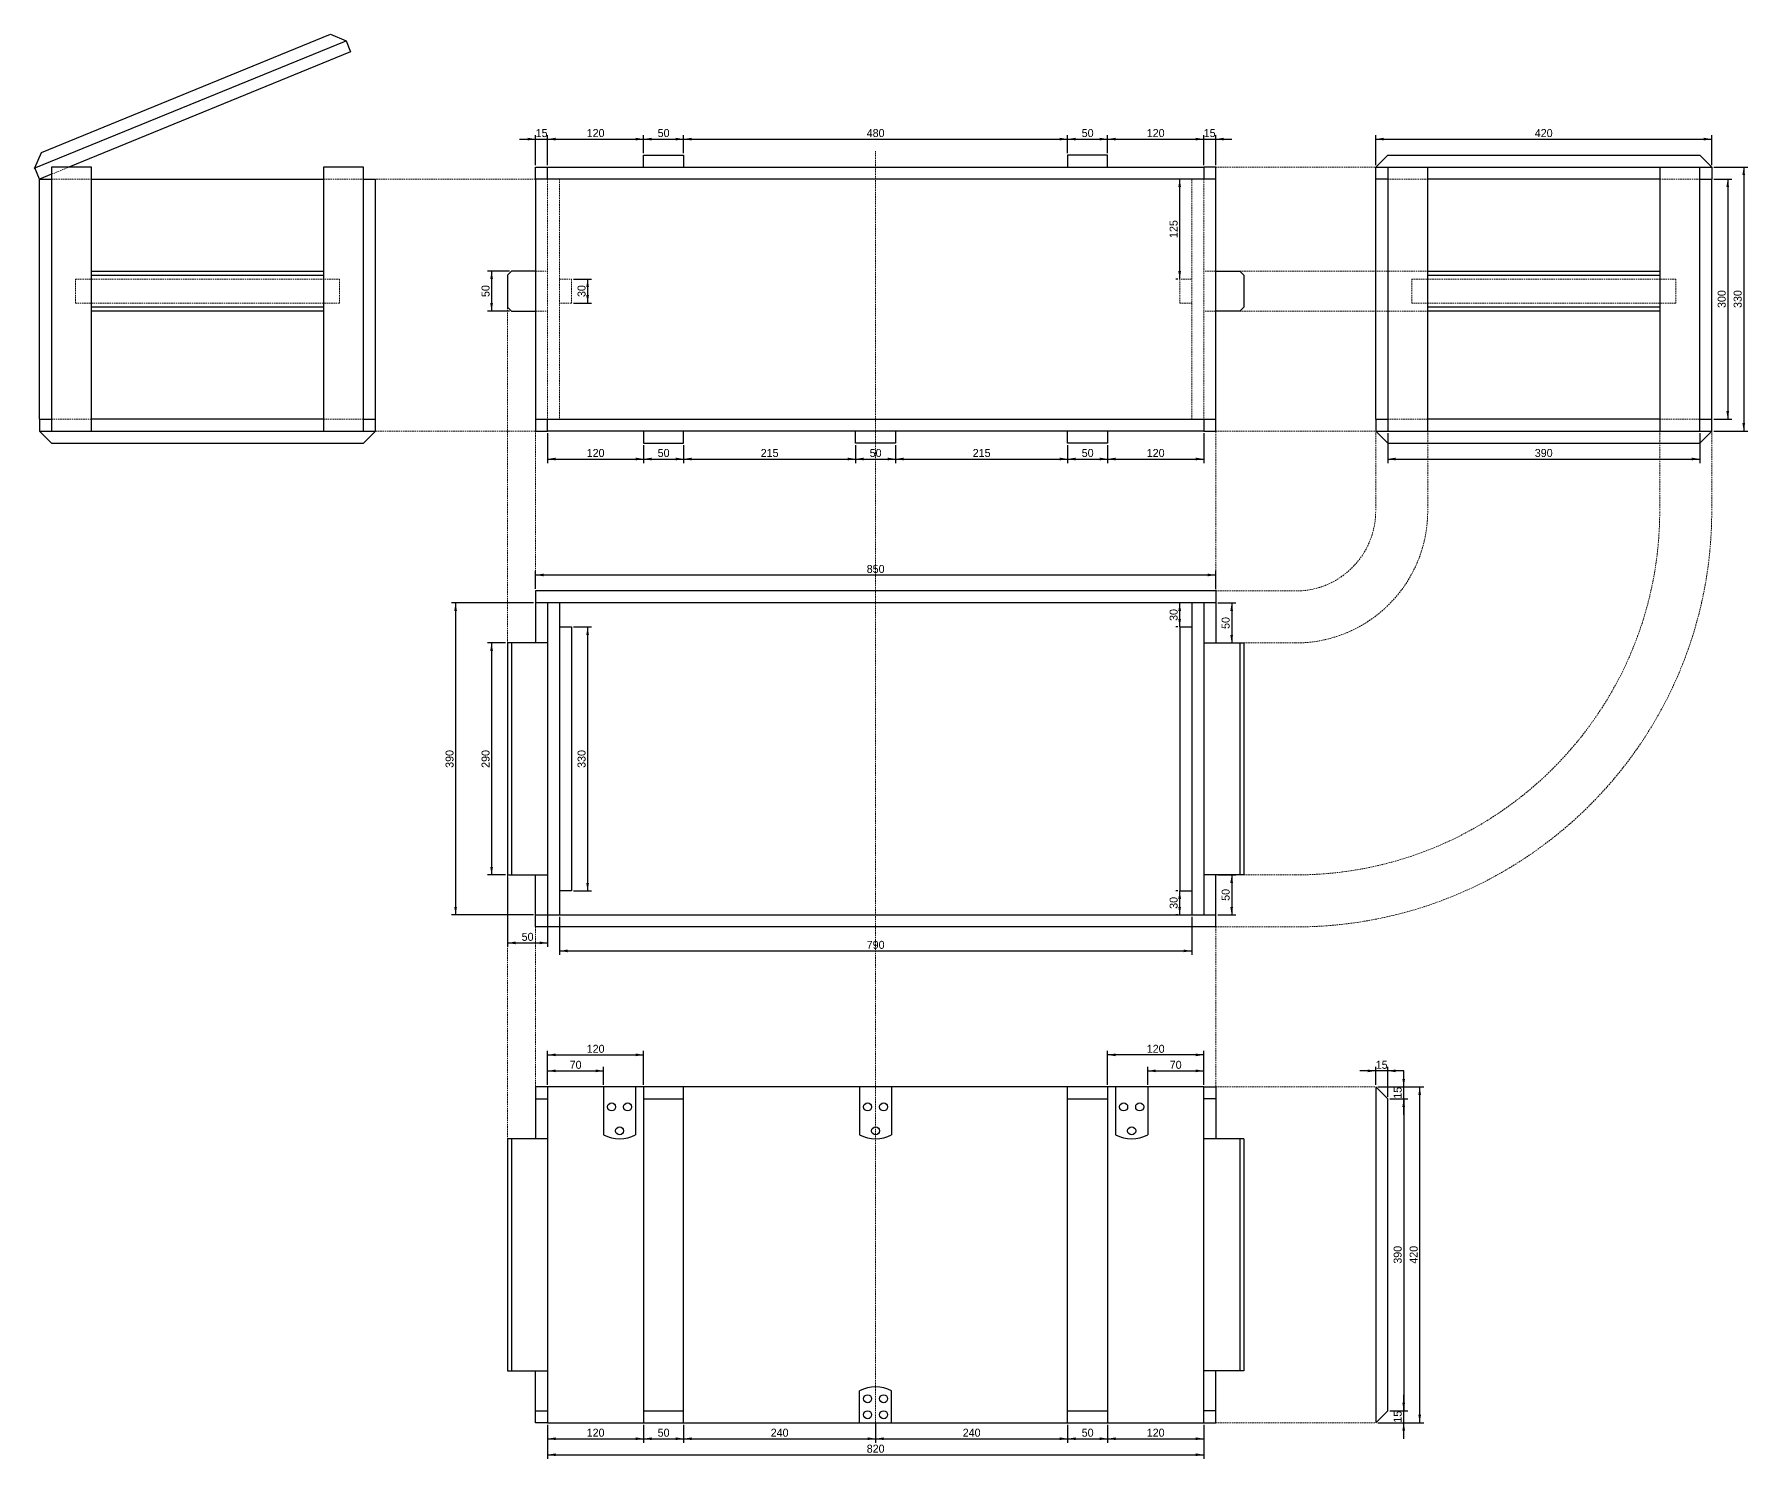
# Model space of a CAD drawing. Header units: millimetres. Extents: x -1577 to 1905, y -1185 to 596.
# Drawn here: x -1577 to 565, y -1185 to 596 of the extents above; entities that cross this region are included whole.
import ezdxf

# ---------------------------------------------------------------- set-up
doc = ezdxf.new("R2010")
doc.units = ezdxf.units.MM
doc.linetypes.add('DASHEDTINY', pattern=[2.8575, 1.905, -0.9525])
doc.layers.get('0').update_dxf_attribs({"color": 40, "linetype": 'DASHEDTINY', "lineweight": 18, "true_color": 0xffaa00})
doc.layers.add('1 Dims', color=136, linetype='CONTINUOUS', lineweight=9, true_color=0x008080)
doc.layers.add('2 Dashed', color=7, linetype='DASHEDTINY', lineweight=18)
doc.layers.add('3 Draw', color=7, linetype='CONTINUOUS', lineweight=25)
doc.dimstyles.get("Standard").update_dxf_attribs({"dimscale": 4, "dimtxt": 2.5, "dimasz": 2.5, "dimexe": 1.25, "dimexo": 0.625, "dimtad": 0, "dimtoh": 1, "dimdec": 0, "dimzin": 1, "dimdsep": 46, "dimtxsty": 'Standard', "dimcen": 0.09, "dimazin": 0, "dimtfac": 1, "dimtdec": 4, "dimtofl": 0, "dimtmove": 0, "dimatfit": 3, "dimfxl": 1, "dimtolj": 1, "dimtzin": 0, "dimarcsym": 0})

# ---------------------------------------------------------------- blocks, each defined once
blk = doc.blocks.new('*D1')
at = {"layer": '1 Dims', "color": 0, "linetype": 'ByBlock', "lineweight": -2}
for p, q in [((-935, 432.5), (-935, 470)), ((-935, 465), (-815, 465)), ((-815, 447.5), (-815, 470))]:
    blk.add_line(p, q, dxfattribs=at)
for points in [[(-935, 465), (-925, 466.7), (-925, 463.3)], [(-815, 465), (-825, 463.3), (-825, 466.7)]]:
    blk.add_solid(points, dxfattribs=at)
at = {"layer": '1 Dims', "color": 0, "linetype": 'CONTINUOUS', "lineweight": -2, "insert": (-875, 472.5), "char_height": 10, "width": 17.778, "attachment_point": 5}
blk.add_mtext('120', dxfattribs=at)
blk = doc.blocks.new('*D2')
at = {"layer": '1 Dims', "color": 0, "linetype": 'ByBlock', "lineweight": -2}
for p, q in [((-815, 447.5), (-815, 470)), ((-815, 465), (-765, 465)), ((-765, 447.5), (-765, 470))]:
    blk.add_line(p, q, dxfattribs=at)
for points in [[(-815, 465), (-805, 466.7), (-805, 463.3)], [(-765, 465), (-775, 463.3), (-775, 466.7)]]:
    blk.add_solid(points, dxfattribs=at)
at = {"layer": '1 Dims', "color": 0, "linetype": 'CONTINUOUS', "lineweight": -2, "insert": (-790, 472.5), "char_height": 10, "width": 12.222, "attachment_point": 5}
blk.add_mtext('50', dxfattribs=at)
blk = doc.blocks.new('*D3')
at = {"layer": '1 Dims', "color": 0, "linetype": 'ByBlock', "lineweight": -2}
for p, q in [((-765, 447.5), (-765, 470)), ((-765, 465), (-285, 465)), ((-285, 447.5), (-285, 470))]:
    blk.add_line(p, q, dxfattribs=at)
for points in [[(-765, 465), (-755, 466.7), (-755, 463.3)], [(-285, 465), (-295, 463.3), (-295, 466.7)]]:
    blk.add_solid(points, dxfattribs=at)
at = {"layer": '1 Dims', "color": 0, "linetype": 'CONTINUOUS', "lineweight": -2, "insert": (-525, 472.5), "char_height": 10, "width": 21.111, "attachment_point": 5}
blk.add_mtext('480', dxfattribs=at)
blk = doc.blocks.new('*D4')
at = {"layer": '1 Dims', "color": 0, "linetype": 'ByBlock', "lineweight": -2}
for p, q in [((-285, 447.5), (-285, 470)), ((-285, 465), (-235, 465)), ((-235, 447.5), (-235, 470))]:
    blk.add_line(p, q, dxfattribs=at)
for points in [[(-285, 465), (-275, 466.7), (-275, 463.3)], [(-235, 465), (-245, 463.3), (-245, 466.7)]]:
    blk.add_solid(points, dxfattribs=at)
at = {"layer": '1 Dims', "color": 0, "linetype": 'CONTINUOUS', "lineweight": -2, "insert": (-260, 472.5), "char_height": 10, "width": 12.222, "attachment_point": 5}
blk.add_mtext('50', dxfattribs=at)
blk = doc.blocks.new('*D5')
at = {"layer": '1 Dims', "color": 0, "linetype": 'ByBlock', "lineweight": -2}
for p, q in [((-235, 447.5), (-235, 470)), ((-235, 465), (-115, 465)), ((-115, 432.5), (-115, 470))]:
    blk.add_line(p, q, dxfattribs=at)
for points in [[(-235, 465), (-225, 466.7), (-225, 463.3)], [(-115, 465), (-125, 463.3), (-125, 466.7)]]:
    blk.add_solid(points, dxfattribs=at)
at = {"layer": '1 Dims', "color": 0, "linetype": 'CONTINUOUS', "lineweight": -2, "insert": (-175, 472.5), "char_height": 10, "width": 17.778, "attachment_point": 5}
blk.add_mtext('120', dxfattribs=at)
blk = doc.blocks.new('*D6')
at = {"layer": '1 Dims', "color": 0, "linetype": 'ByBlock', "lineweight": -2}
for p, q in [((100, 432.5), (100, 470)), ((100, 465), (520, 465)), ((520, 432.5), (520, 470))]:
    blk.add_line(p, q, dxfattribs=at)
for points in [[(100, 465), (110, 466.7), (110, 463.3)], [(520, 465), (510, 463.3), (510, 466.7)]]:
    blk.add_solid(points, dxfattribs=at)
at = {"layer": '1 Dims', "color": 0, "linetype": 'CONTINUOUS', "lineweight": -2, "insert": (310, 472.5), "char_height": 10, "width": 21.111, "attachment_point": 5}
blk.add_mtext('420', dxfattribs=at)
blk = doc.blocks.new('*D7')
at = {"layer": '1 Dims', "color": 0, "linetype": 'ByBlock', "lineweight": -2}
for p, q in [((522.5, 415), (545, 415)), ((540, 415), (540, 115)), ((522.5, 115), (545, 115))]:
    blk.add_line(p, q, dxfattribs=at)
for points in [[(540, 415), (541.7, 405), (538.3, 405)], [(540, 115), (538.3, 125), (541.7, 125)]]:
    blk.add_solid(points, dxfattribs=at)
at = {"layer": '1 Dims', "color": 0, "linetype": 'CONTINUOUS', "lineweight": -2, "insert": (532.5, 265), "char_height": 10, "width": 20, "attachment_point": 5, "rotation": 90}
blk.add_mtext('300', dxfattribs=at)
blk = doc.blocks.new('*D8')
at = {"layer": '1 Dims', "color": 0, "linetype": 'ByBlock', "lineweight": -2}
for p, q in [((522.5, 430), (565, 430)), ((560, 430), (560, 100)), ((522.5, 100), (565, 100))]:
    blk.add_line(p, q, dxfattribs=at)
for points in [[(560, 430), (561.7, 420), (558.3, 420)], [(560, 100), (558.3, 110), (561.7, 110)]]:
    blk.add_solid(points, dxfattribs=at)
at = {"layer": '1 Dims', "color": 0, "linetype": 'CONTINUOUS', "lineweight": -2, "insert": (552.5, 265), "char_height": 10, "width": 20, "attachment_point": 5, "rotation": 90}
blk.add_mtext('330', dxfattribs=at)
blk = doc.blocks.new('*D9')
at = {"layer": '1 Dims', "color": 0, "linetype": 'ByBlock', "lineweight": -2}
for p, q in [((-132.5, 415), (-150, 415)), ((-145, 290), (-145, 415)), ((-147.5, 290), (-150, 290))]:
    blk.add_line(p, q, dxfattribs=at)
for points in [[(-145, 415), (-143.3, 405), (-146.7, 405)], [(-145, 290), (-146.7, 300), (-143.3, 300)]]:
    blk.add_solid(points, dxfattribs=at)
at = {"layer": '1 Dims', "color": 0, "linetype": 'CONTINUOUS', "lineweight": -2, "insert": (-152.5, 352.5), "char_height": 10, "width": 17.778, "attachment_point": 5, "rotation": 90}
blk.add_mtext('125', dxfattribs=at)
blk = doc.blocks.new('*D10')
at = {"layer": '1 Dims', "color": 0, "linetype": 'ByBlock', "lineweight": -2}
for p, q in [((-147.5, -475), (-150, -475)), ((-145, -505), (-145, -475)), ((-147.5, -505), (-150, -505))]:
    blk.add_line(p, q, dxfattribs=at)
for points in [[(-145, -475), (-143.3, -485), (-146.7, -485)], [(-145, -505), (-146.7, -495), (-143.3, -495)]]:
    blk.add_solid(points, dxfattribs=at)
at = {"layer": '1 Dims', "color": 0, "linetype": 'CONTINUOUS', "lineweight": -2, "insert": (-152.5, -490), "char_height": 10, "width": 12.222, "attachment_point": 5, "rotation": 90}
blk.add_mtext('30', dxfattribs=at)
blk = doc.blocks.new('*D11')
at = {"layer": '1 Dims', "color": 0, "linetype": 'ByBlock', "lineweight": -2}
for p, q in [((-147.5, -115), (-150, -115)), ((-145, -145), (-145, -115)), ((-147.5, -145), (-150, -145))]:
    blk.add_line(p, q, dxfattribs=at)
for points in [[(-145, -115), (-143.3, -125), (-146.7, -125)], [(-145, -145), (-146.7, -135), (-143.3, -135)]]:
    blk.add_solid(points, dxfattribs=at)
at = {"layer": '1 Dims', "color": 0, "linetype": 'CONTINUOUS', "lineweight": -2, "insert": (-152.5, -130), "char_height": 10, "width": 12.222, "attachment_point": 5, "rotation": 90}
blk.add_mtext('30', dxfattribs=at)
blk = doc.blocks.new('*D12')
at = {"layer": '1 Dims', "color": 0, "linetype": 'ByBlock', "lineweight": -2}
for p, q in [((-97.5, -115), (-75, -115)), ((-80, -115), (-80, -165)), ((-97.5, -165), (-75, -165))]:
    blk.add_line(p, q, dxfattribs=at)
for points in [[(-80, -115), (-78.3, -125), (-81.7, -125)], [(-80, -165), (-81.7, -155), (-78.3, -155)]]:
    blk.add_solid(points, dxfattribs=at)
at = {"layer": '1 Dims', "color": 0, "linetype": 'CONTINUOUS', "lineweight": -2, "insert": (-87.5, -140), "char_height": 10, "width": 12.222, "attachment_point": 5, "rotation": 90}
blk.add_mtext('50', dxfattribs=at)
blk = doc.blocks.new('*D13')
at = {"layer": '1 Dims', "color": 0, "linetype": 'ByBlock', "lineweight": -2}
for p, q in [((-97.5, -455), (-75, -455)), ((-80, -455), (-80, -505)), ((-97.5, -505), (-75, -505))]:
    blk.add_line(p, q, dxfattribs=at)
for points in [[(-80, -455), (-78.3, -465), (-81.7, -465)], [(-80, -505), (-81.7, -495), (-78.3, -495)]]:
    blk.add_solid(points, dxfattribs=at)
at = {"layer": '1 Dims', "color": 0, "linetype": 'CONTINUOUS', "lineweight": -2, "insert": (-87.5, -480), "char_height": 10, "width": 12.222, "attachment_point": 5, "rotation": 90}
blk.add_mtext('50', dxfattribs=at)
blk = doc.blocks.new('*D14')
at = {"layer": '1 Dims', "color": 0, "linetype": 'ByBlock', "lineweight": -2}
for p, q in [((-950, -97.5), (-950, -75)), ((-950, -80), (-100, -80)), ((-100, -97.5), (-100, -75))]:
    blk.add_line(p, q, dxfattribs=at)
for points in [[(-950, -80), (-940, -78.3), (-940, -81.7)], [(-100, -80), (-110, -81.7), (-110, -78.3)]]:
    blk.add_solid(points, dxfattribs=at)
at = {"layer": '1 Dims', "color": 0, "linetype": 'CONTINUOUS', "lineweight": -2, "insert": (-525, -72.5), "char_height": 10, "width": 20, "attachment_point": 5}
blk.add_mtext('850', dxfattribs=at)
blk = doc.blocks.new('*D15')
at = {"layer": '1 Dims', "color": 0, "linetype": 'ByBlock', "lineweight": -2}
for p, q in [((-987.5, -165), (-1010, -165)), ((-1005, -165), (-1005, -455)), ((-987.5, -455), (-1010, -455))]:
    blk.add_line(p, q, dxfattribs=at)
for points in [[(-1005, -165), (-1003.3, -175), (-1006.7, -175)], [(-1005, -455), (-1006.7, -445), (-1003.3, -445)]]:
    blk.add_solid(points, dxfattribs=at)
at = {"layer": '1 Dims', "color": 0, "linetype": 'CONTINUOUS', "lineweight": -2, "insert": (-1012.5, -310), "char_height": 10, "width": 20, "attachment_point": 5, "rotation": 90}
blk.add_mtext('290', dxfattribs=at)
blk = doc.blocks.new('*D16')
at = {"layer": '1 Dims', "color": 0, "linetype": 'ByBlock', "lineweight": -2}
for p, q in [((-902.5, -145), (-880, -145)), ((-885, -145), (-885, -475)), ((-902.5, -475), (-880, -475))]:
    blk.add_line(p, q, dxfattribs=at)
for points in [[(-885, -145), (-883.3, -155), (-886.7, -155)], [(-885, -475), (-886.7, -465), (-883.3, -465)]]:
    blk.add_solid(points, dxfattribs=at)
at = {"layer": '1 Dims', "color": 0, "linetype": 'CONTINUOUS', "lineweight": -2, "insert": (-892.5, -310), "char_height": 10, "width": 20, "attachment_point": 5, "rotation": 90}
blk.add_mtext('330', dxfattribs=at)
blk = doc.blocks.new('*D17')
at = {"layer": '1 Dims', "color": 0, "linetype": 'ByBlock', "lineweight": -2}
for p, q in [((115, 97.5), (115, 60)), ((505, 97.5), (505, 60)), ((115, 65), (505, 65))]:
    blk.add_line(p, q, dxfattribs=at)
for points in [[(115, 65), (125, 66.7), (125, 63.3)], [(505, 65), (495, 63.3), (495, 66.7)]]:
    blk.add_solid(points, dxfattribs=at)
at = {"layer": '1 Dims', "color": 0, "linetype": 'CONTINUOUS', "lineweight": -2, "insert": (310, 72.5), "char_height": 10, "width": 20, "attachment_point": 5}
blk.add_mtext('390', dxfattribs=at)
blk = doc.blocks.new('*D18')
at = {"layer": '1 Dims', "color": 0, "linetype": 'ByBlock', "lineweight": -2}
for p, q in [((-935, 97.5), (-935, 60)), ((-935, 65), (-815, 65)), ((-815, 82.5), (-815, 60))]:
    blk.add_line(p, q, dxfattribs=at)
for points in [[(-935, 65), (-925, 66.7), (-925, 63.3)], [(-815, 65), (-825, 63.3), (-825, 66.7)]]:
    blk.add_solid(points, dxfattribs=at)
at = {"layer": '1 Dims', "color": 0, "linetype": 'CONTINUOUS', "lineweight": -2, "insert": (-875, 72.5), "char_height": 10, "width": 17.778, "attachment_point": 5}
blk.add_mtext('120', dxfattribs=at)
blk = doc.blocks.new('*D19')
at = {"layer": '1 Dims', "color": 0, "linetype": 'ByBlock', "lineweight": -2}
for p, q in [((-815, 82.5), (-815, 60)), ((-815, 65), (-765, 65)), ((-765, 82.5), (-765, 60))]:
    blk.add_line(p, q, dxfattribs=at)
for points in [[(-815, 65), (-805, 66.7), (-805, 63.3)], [(-765, 65), (-775, 63.3), (-775, 66.7)]]:
    blk.add_solid(points, dxfattribs=at)
at = {"layer": '1 Dims', "color": 0, "linetype": 'CONTINUOUS', "lineweight": -2, "insert": (-790, 72.5), "char_height": 10, "width": 12.222, "attachment_point": 5}
blk.add_mtext('50', dxfattribs=at)
blk = doc.blocks.new('*D20')
at = {"layer": '1 Dims', "color": 0, "linetype": 'ByBlock', "lineweight": -2}
for p, q in [((-765, 82.5), (-765, 60)), ((-765, 65), (-550, 65)), ((-550, 82.5), (-550, 60))]:
    blk.add_line(p, q, dxfattribs=at)
for points in [[(-765, 65), (-755, 66.7), (-755, 63.3)], [(-550, 65), (-560, 63.3), (-560, 66.7)]]:
    blk.add_solid(points, dxfattribs=at)
at = {"layer": '1 Dims', "color": 0, "linetype": 'CONTINUOUS', "lineweight": -2, "insert": (-657.5, 72.5), "char_height": 10, "width": 17.778, "attachment_point": 5}
blk.add_mtext('215', dxfattribs=at)
blk = doc.blocks.new('*D21')
at = {"layer": '1 Dims', "color": 0, "linetype": 'ByBlock', "lineweight": -2}
for p, q in [((-550, 82.5), (-550, 60)), ((-550, 65), (-500, 65)), ((-500, 82.5), (-500, 60))]:
    blk.add_line(p, q, dxfattribs=at)
for points in [[(-550, 65), (-540, 66.7), (-540, 63.3)], [(-500, 65), (-510, 63.3), (-510, 66.7)]]:
    blk.add_solid(points, dxfattribs=at)
at = {"layer": '1 Dims', "color": 0, "linetype": 'CONTINUOUS', "lineweight": -2, "insert": (-525, 72.5), "char_height": 10, "width": 12.222, "attachment_point": 5}
blk.add_mtext('50', dxfattribs=at)
blk = doc.blocks.new('*D22')
at = {"layer": '1 Dims', "color": 0, "linetype": 'ByBlock', "lineweight": -2}
for p, q in [((-500, 82.5), (-500, 60)), ((-500, 65), (-285, 65)), ((-285, 82.5), (-285, 60))]:
    blk.add_line(p, q, dxfattribs=at)
for points in [[(-500, 65), (-490, 66.7), (-490, 63.3)], [(-285, 65), (-295, 63.3), (-295, 66.7)]]:
    blk.add_solid(points, dxfattribs=at)
at = {"layer": '1 Dims', "color": 0, "linetype": 'CONTINUOUS', "lineweight": -2, "insert": (-392.5, 72.5), "char_height": 10, "width": 17.778, "attachment_point": 5}
blk.add_mtext('215', dxfattribs=at)
blk = doc.blocks.new('*D23')
at = {"layer": '1 Dims', "color": 0, "linetype": 'ByBlock', "lineweight": -2}
for p, q in [((-285, 82.5), (-285, 60)), ((-285, 65), (-235, 65)), ((-235, 82.5), (-235, 60))]:
    blk.add_line(p, q, dxfattribs=at)
for points in [[(-285, 65), (-275, 66.7), (-275, 63.3)], [(-235, 65), (-245, 63.3), (-245, 66.7)]]:
    blk.add_solid(points, dxfattribs=at)
at = {"layer": '1 Dims', "color": 0, "linetype": 'CONTINUOUS', "lineweight": -2, "insert": (-260, 72.5), "char_height": 10, "width": 12.222, "attachment_point": 5}
blk.add_mtext('50', dxfattribs=at)
blk = doc.blocks.new('*D24')
at = {"layer": '1 Dims', "color": 0, "linetype": 'ByBlock', "lineweight": -2}
for p, q in [((-115, 97.5), (-115, 60)), ((-235, 82.5), (-235, 60)), ((-235, 65), (-115, 65))]:
    blk.add_line(p, q, dxfattribs=at)
for points in [[(-235, 65), (-225, 66.7), (-225, 63.3)], [(-115, 65), (-125, 63.3), (-125, 66.7)]]:
    blk.add_solid(points, dxfattribs=at)
at = {"layer": '1 Dims', "color": 0, "linetype": 'CONTINUOUS', "lineweight": -2, "insert": (-175, 72.5), "char_height": 10, "width": 17.778, "attachment_point": 5}
blk.add_mtext('120', dxfattribs=at)
blk = doc.blocks.new('*D25')
at = {"layer": '1 Dims', "color": 0, "linetype": 'ByBlock', "lineweight": -2}
for p, q in [((-970, 465), (-915, 465)), ((-950, 432.5), (-950, 470)), ((-935, 432.5), (-935, 470))]:
    blk.add_line(p, q, dxfattribs=at)
for points in [[(-950, 465), (-960, 463.3), (-960, 466.7)], [(-935, 465), (-925, 466.7), (-925, 463.3)]]:
    blk.add_solid(points, dxfattribs=at)
at = {"layer": '1 Dims', "color": 0, "linetype": 'CONTINUOUS', "lineweight": -2, "insert": (-942.5, 472.5), "char_height": 10, "width": 10, "attachment_point": 5}
blk.add_mtext('15', dxfattribs=at)
blk = doc.blocks.new('*D26')
at = {"layer": '1 Dims', "color": 0, "linetype": 'ByBlock', "lineweight": -2}
for p, q in [((-135, 465), (-80, 465)), ((-115, 432.5), (-115, 470)), ((-100, 432.5), (-100, 470))]:
    blk.add_line(p, q, dxfattribs=at)
for points in [[(-115, 465), (-125, 463.3), (-125, 466.7)], [(-100, 465), (-90, 466.7), (-90, 463.3)]]:
    blk.add_solid(points, dxfattribs=at)
at = {"layer": '1 Dims', "color": 0, "linetype": 'CONTINUOUS', "lineweight": -2, "insert": (-107.5, 472.5), "char_height": 10, "width": 10, "attachment_point": 5}
blk.add_mtext('15', dxfattribs=at)
blk = doc.blocks.new('*D27')
at = {"layer": '1 Dims', "color": 0, "linetype": 'ByBlock', "lineweight": -2}
for p, q in [((-982.5, 300), (-1010, 300)), ((-1005, 300), (-1005, 250)), ((-982.5, 250), (-1010, 250))]:
    blk.add_line(p, q, dxfattribs=at)
for points in [[(-1005, 300), (-1003.3, 290), (-1006.7, 290)], [(-1005, 250), (-1006.7, 260), (-1003.3, 260)]]:
    blk.add_solid(points, dxfattribs=at)
at = {"layer": '1 Dims', "color": 0, "linetype": 'CONTINUOUS', "lineweight": -2, "insert": (-1012.5, 275), "char_height": 10, "width": 12.222, "attachment_point": 5, "rotation": 90}
blk.add_mtext('50', dxfattribs=at)
blk = doc.blocks.new('*D28')
at = {"layer": '1 Dims', "color": 0, "linetype": 'ByBlock', "lineweight": -2}
for p, q in [((-902.5, 290), (-880, 290)), ((-885, 290), (-885, 260)), ((-902.5, 260), (-880, 260))]:
    blk.add_line(p, q, dxfattribs=at)
for points in [[(-885, 290), (-883.3, 280), (-886.7, 280)], [(-885, 260), (-886.7, 270), (-883.3, 270)]]:
    blk.add_solid(points, dxfattribs=at)
at = {"layer": '1 Dims', "color": 0, "linetype": 'CONTINUOUS', "lineweight": -2, "insert": (-892.5, 275), "char_height": 10, "width": 12.222, "attachment_point": 5, "rotation": 90}
blk.add_mtext('30', dxfattribs=at)
blk = doc.blocks.new('*D29')
at = {"layer": '1 Dims', "color": 0, "linetype": 'ByBlock', "lineweight": -2}
for p, q in [((-985, -457.5), (-985, -545)), ((-935, -457.5), (-935, -545)), ((-985, -540), (-935, -540))]:
    blk.add_line(p, q, dxfattribs=at)
for points in [[(-985, -540), (-975, -538.3), (-975, -541.7)], [(-935, -540), (-945, -541.7), (-945, -538.3)]]:
    blk.add_solid(points, dxfattribs=at)
at = {"layer": '1 Dims', "color": 0, "linetype": 'CONTINUOUS', "lineweight": -2, "insert": (-960, -532.5), "char_height": 10, "width": 12.222, "attachment_point": 5}
blk.add_mtext('50', dxfattribs=at)
blk = doc.blocks.new('*D30')
at = {"layer": '1 Dims', "color": 0, "linetype": 'ByBlock', "lineweight": -2}
for p, q in [((-935, -1142.5), (-935, -1165)), ((-815, -1142.5), (-815, -1165)), ((-935, -1160), (-815, -1160))]:
    blk.add_line(p, q, dxfattribs=at)
for points in [[(-935, -1160), (-925, -1158.3), (-925, -1161.7)], [(-815, -1160), (-825, -1161.7), (-825, -1158.3)]]:
    blk.add_solid(points, dxfattribs=at)
at = {"layer": '1 Dims', "color": 0, "linetype": 'CONTINUOUS', "lineweight": -2, "insert": (-875, -1152.5), "char_height": 10, "width": 17.778, "attachment_point": 5}
blk.add_mtext('120', dxfattribs=at)
blk = doc.blocks.new('*D31')
at = {"layer": '1 Dims', "color": 0, "linetype": 'ByBlock', "lineweight": -2}
for p, q in [((-815, -1142.5), (-815, -1165)), ((-765, -1142.5), (-765, -1165)), ((-815, -1160), (-765, -1160))]:
    blk.add_line(p, q, dxfattribs=at)
for points in [[(-815, -1160), (-805, -1158.3), (-805, -1161.7)], [(-765, -1160), (-775, -1161.7), (-775, -1158.3)]]:
    blk.add_solid(points, dxfattribs=at)
at = {"layer": '1 Dims', "color": 0, "linetype": 'CONTINUOUS', "lineweight": -2, "insert": (-790, -1152.5), "char_height": 10, "width": 12.222, "attachment_point": 5}
blk.add_mtext('50', dxfattribs=at)
blk = doc.blocks.new('*D32')
at = {"layer": '1 Dims', "color": 0, "linetype": 'ByBlock', "lineweight": -2}
for p, q in [((-285, -1142.5), (-285, -1165)), ((-235, -1142.5), (-235, -1165)), ((-285, -1160), (-235, -1160))]:
    blk.add_line(p, q, dxfattribs=at)
for points in [[(-285, -1160), (-275, -1158.3), (-275, -1161.7)], [(-235, -1160), (-245, -1161.7), (-245, -1158.3)]]:
    blk.add_solid(points, dxfattribs=at)
at = {"layer": '1 Dims', "color": 0, "linetype": 'CONTINUOUS', "lineweight": -2, "insert": (-260, -1152.5), "char_height": 10, "width": 12.222, "attachment_point": 5}
blk.add_mtext('50', dxfattribs=at)
blk = doc.blocks.new('*D33')
at = {"layer": '1 Dims', "color": 0, "linetype": 'ByBlock', "lineweight": -2}
for p, q in [((-235, -1142.5), (-235, -1165)), ((-115, -1142.5), (-115, -1165)), ((-235, -1160), (-115, -1160))]:
    blk.add_line(p, q, dxfattribs=at)
for points in [[(-235, -1160), (-225, -1158.3), (-225, -1161.7)], [(-115, -1160), (-125, -1161.7), (-125, -1158.3)]]:
    blk.add_solid(points, dxfattribs=at)
at = {"layer": '1 Dims', "color": 0, "linetype": 'CONTINUOUS', "lineweight": -2, "insert": (-175, -1152.5), "char_height": 10, "width": 17.778, "attachment_point": 5}
blk.add_mtext('120', dxfattribs=at)
blk = doc.blocks.new('*D34')
at = {"layer": '1 Dims', "color": 0, "linetype": 'ByBlock', "lineweight": -2}
for p, q in [((-525, -1142.5), (-525, -1165)), ((-285, -1142.5), (-285, -1165)), ((-525, -1160), (-285, -1160))]:
    blk.add_line(p, q, dxfattribs=at)
for points in [[(-525, -1160), (-515, -1158.3), (-515, -1161.7)], [(-285, -1160), (-295, -1161.7), (-295, -1158.3)]]:
    blk.add_solid(points, dxfattribs=at)
at = {"layer": '1 Dims', "color": 0, "linetype": 'CONTINUOUS', "lineweight": -2, "insert": (-405, -1152.5), "char_height": 10, "width": 21.111, "attachment_point": 5}
blk.add_mtext('240', dxfattribs=at)
blk = doc.blocks.new('*D35')
at = {"layer": '1 Dims', "color": 0, "linetype": 'ByBlock', "lineweight": -2}
for p, q in [((-765, -1142.5), (-765, -1165)), ((-525, -1140), (-525, -1165)), ((-765, -1160), (-525, -1160))]:
    blk.add_line(p, q, dxfattribs=at)
for points in [[(-765, -1160), (-755, -1158.3), (-755, -1161.7)], [(-525, -1160), (-535, -1161.7), (-535, -1158.3)]]:
    blk.add_solid(points, dxfattribs=at)
at = {"layer": '1 Dims', "color": 0, "linetype": 'CONTINUOUS', "lineweight": -2, "insert": (-645, -1152.5), "char_height": 10, "width": 21.111, "attachment_point": 5}
blk.add_mtext('240', dxfattribs=at)
blk = doc.blocks.new('*D36')
at = {"layer": '1 Dims', "color": 0, "linetype": 'ByBlock', "lineweight": -2}
for p, q in [((-935, -1142.5), (-935, -1185)), ((-115, -1142.5), (-115, -1185)), ((-935, -1180), (-115, -1180))]:
    blk.add_line(p, q, dxfattribs=at)
for points in [[(-935, -1180), (-925, -1178.3), (-925, -1181.7)], [(-115, -1180), (-125, -1181.7), (-125, -1178.3)]]:
    blk.add_solid(points, dxfattribs=at)
at = {"layer": '1 Dims', "color": 0, "linetype": 'CONTINUOUS', "lineweight": -2, "insert": (-525, -1172.5), "char_height": 10, "width": 20, "attachment_point": 5}
blk.add_mtext('820', dxfattribs=at)
blk = doc.blocks.new('*D37')
at = {"layer": '1 Dims', "color": 0, "linetype": 'ByBlock', "lineweight": -2}
for p, q in [((-935, -717.5), (-935, -695)), ((-935, -700), (-865, -700)), ((-865, -717.5), (-865, -695))]:
    blk.add_line(p, q, dxfattribs=at)
for points in [[(-935, -700), (-925, -698.3), (-925, -701.7)], [(-865, -700), (-875, -701.7), (-875, -698.3)]]:
    blk.add_solid(points, dxfattribs=at)
at = {"layer": '1 Dims', "color": 0, "linetype": 'CONTINUOUS', "lineweight": -2, "insert": (-900, -692.5), "char_height": 10, "width": 12.222, "attachment_point": 5}
blk.add_mtext('70', dxfattribs=at)
blk = doc.blocks.new('*D38')
at = {"layer": '1 Dims', "color": 0, "linetype": 'ByBlock', "lineweight": -2}
for p, q in [((-185, -717.5), (-185, -695)), ((-185, -700), (-115, -700)), ((-115, -717.5), (-115, -695))]:
    blk.add_line(p, q, dxfattribs=at)
for points in [[(-185, -700), (-175, -698.3), (-175, -701.7)], [(-115, -700), (-125, -701.7), (-125, -698.3)]]:
    blk.add_solid(points, dxfattribs=at)
at = {"layer": '1 Dims', "color": 0, "linetype": 'CONTINUOUS', "lineweight": -2, "insert": (-150, -692.5), "char_height": 10, "width": 12.222, "attachment_point": 5}
blk.add_mtext('70', dxfattribs=at)
blk = doc.blocks.new('*D39')
at = {"layer": '1 Dims', "color": 0, "linetype": 'ByBlock', "lineweight": -2}
for p, q in [((-935, -717.5), (-935, -675)), ((-935, -680), (-815, -680)), ((-815, -717.5), (-815, -675))]:
    blk.add_line(p, q, dxfattribs=at)
for points in [[(-935, -680), (-925, -678.3), (-925, -681.7)], [(-815, -680), (-825, -681.7), (-825, -678.3)]]:
    blk.add_solid(points, dxfattribs=at)
at = {"layer": '1 Dims', "color": 0, "linetype": 'CONTINUOUS', "lineweight": -2, "insert": (-875, -672.5), "char_height": 10, "width": 17.778, "attachment_point": 5}
blk.add_mtext('120', dxfattribs=at)
blk = doc.blocks.new('*D40')
at = {"layer": '1 Dims', "color": 0, "linetype": 'ByBlock', "lineweight": -2}
for p, q in [((-235, -717.5), (-235, -675)), ((-115, -680), (-235, -680)), ((-115, -717.5), (-115, -675))]:
    blk.add_line(p, q, dxfattribs=at)
for points in [[(-235, -680), (-225, -678.3), (-225, -681.7)], [(-115, -680), (-125, -681.7), (-125, -678.3)]]:
    blk.add_solid(points, dxfattribs=at)
at = {"layer": '1 Dims', "color": 0, "linetype": 'CONTINUOUS', "lineweight": -2, "insert": (-175, -672.5), "char_height": 10, "width": 17.778, "attachment_point": 5}
blk.add_mtext('120', dxfattribs=at)
blk = doc.blocks.new('*D41')
at = {"layer": '1 Dims', "color": 0, "linetype": 'ByBlock', "lineweight": -2}
for p, q in [((117.5, -735), (140, -735)), ((135, -735), (135, -1125)), ((117.5, -1125), (140, -1125))]:
    blk.add_line(p, q, dxfattribs=at)
for points in [[(135, -735), (136.7, -745), (133.3, -745)], [(135, -1125), (133.3, -1115), (136.7, -1115)]]:
    blk.add_solid(points, dxfattribs=at)
at = {"layer": '1 Dims', "color": 0, "linetype": 'CONTINUOUS', "lineweight": -2, "insert": (127.5, -930), "char_height": 10, "width": 20, "attachment_point": 5, "rotation": 90}
blk.add_mtext('390', dxfattribs=at)
blk = doc.blocks.new('*D42')
at = {"layer": '1 Dims', "color": 0, "linetype": 'ByBlock', "lineweight": -2}
for p, q in [((102.5, -720), (160, -720)), ((155, -1140), (155, -720)), ((102.5, -1140), (160, -1140))]:
    blk.add_line(p, q, dxfattribs=at)
for points in [[(155, -720), (156.7, -730), (153.3, -730)], [(155, -1140), (153.3, -1130), (156.7, -1130)]]:
    blk.add_solid(points, dxfattribs=at)
at = {"layer": '1 Dims', "color": 0, "linetype": 'CONTINUOUS', "lineweight": -2, "insert": (147.5, -930), "char_height": 10, "width": 21.111, "attachment_point": 5, "rotation": 90}
blk.add_mtext('420', dxfattribs=at)
blk = doc.blocks.new('*D43')
at = {"layer": '1 Dims', "color": 0, "linetype": 'ByBlock', "lineweight": -2}
for p, q in [((135, -755), (135, -700)), ((102.5, -720), (140, -720)), ((117.5, -735), (140, -735))]:
    blk.add_line(p, q, dxfattribs=at)
for points in [[(135, -720), (133.3, -710), (136.7, -710)], [(135, -735), (136.7, -745), (133.3, -745)]]:
    blk.add_solid(points, dxfattribs=at)
at = {"layer": '1 Dims', "color": 0, "linetype": 'CONTINUOUS', "lineweight": -2, "insert": (127.5, -727.5), "char_height": 10, "width": 10, "attachment_point": 5, "rotation": 90}
blk.add_mtext('15', dxfattribs=at)
blk = doc.blocks.new('*D44')
at = {"layer": '1 Dims', "color": 0, "linetype": 'ByBlock', "lineweight": -2}
for p, q in [((135, -1160), (135, -1105)), ((117.5, -1125), (140, -1125)), ((102.5, -1140), (140, -1140))]:
    blk.add_line(p, q, dxfattribs=at)
for points in [[(135, -1125), (133.3, -1115), (136.7, -1115)], [(135, -1140), (136.7, -1150), (133.3, -1150)]]:
    blk.add_solid(points, dxfattribs=at)
at = {"layer": '1 Dims', "color": 0, "linetype": 'CONTINUOUS', "lineweight": -2, "insert": (127.5, -1132.5), "char_height": 10, "width": 10, "attachment_point": 5, "rotation": 90}
blk.add_mtext('15', dxfattribs=at)
blk = doc.blocks.new('*D45')
at = {"layer": '1 Dims', "color": 0, "linetype": 'ByBlock', "lineweight": -2}
for p, q in [((135, -700), (80, -700)), ((100, -717.5), (100, -695)), ((115, -732.5), (115, -695))]:
    blk.add_line(p, q, dxfattribs=at)
for points in [[(100, -700), (90, -701.7), (90, -698.3)], [(115, -700), (125, -698.3), (125, -701.7)]]:
    blk.add_solid(points, dxfattribs=at)
at = {"layer": '1 Dims', "color": 0, "linetype": 'CONTINUOUS', "lineweight": -2, "insert": (107.5, -692.5), "char_height": 10, "width": 10, "attachment_point": 5}
blk.add_mtext('15', dxfattribs=at)
blk = doc.blocks.new('*D46')
at = {"layer": '1 Dims', "color": 0, "linetype": 'ByBlock', "lineweight": -2}
for p, q in [((-920, -507.5), (-920, -555)), ((-130, -507.5), (-130, -555)), ((-920, -550), (-130, -550))]:
    blk.add_line(p, q, dxfattribs=at)
for points in [[(-920, -550), (-910, -548.3), (-910, -551.7)], [(-130, -550), (-140, -551.7), (-140, -548.3)]]:
    blk.add_solid(points, dxfattribs=at)
at = {"layer": '1 Dims', "color": 0, "linetype": 'CONTINUOUS', "lineweight": -2, "insert": (-525, -542.5), "char_height": 10, "width": 20, "attachment_point": 5}
blk.add_mtext('790', dxfattribs=at)
blk = doc.blocks.new('*D47')
at = {"layer": '1 Dims', "color": 0, "linetype": 'ByBlock', "lineweight": -2}
for p, q in [((-952.5, -115), (-1055, -115)), ((-1050, -115), (-1050, -505)), ((-952.5, -505), (-1055, -505))]:
    blk.add_line(p, q, dxfattribs=at)
for points in [[(-1050, -115), (-1048.3, -125), (-1051.7, -125)], [(-1050, -505), (-1051.7, -495), (-1048.3, -495)]]:
    blk.add_solid(points, dxfattribs=at)
at = {"layer": '1 Dims', "color": 0, "linetype": 'CONTINUOUS', "lineweight": -2, "insert": (-1057.5, -310), "char_height": 10, "width": 20, "attachment_point": 5, "rotation": 90}
blk.add_mtext('390', dxfattribs=at)

msp = doc.modelspace()

# ---------------------------------------------------------------- linework, layer by layer
for p, q in [((-525, -1160), (-525, 450)), ((-100, 430), (100, 430)), ((-950, 415), (-1150, 415)), ((-70, 300), (165, 300)), ((-985, -165), (-985, 255)), ((-70, 250), (165, 250)), ((-950, -90), (-950, 110)), ((-1150, 100), (-950, 100)), ((-100, 100), (100, 100)), ((-100, -100), (-100, 100)), ((100, 100), (100, 0)), ((165, 100), (165, 0)), ((455, 100), (455, 0)), ((520, 100), (520, 0)), ((-100, -100), (0, -100)), ((-65, -165), (0, -165)), ((-985, -455), (-985, -785)), ((-65, -455), (0, -455)), ((-950, -520), (-950, -720)), ((-100, -520), (0, -520)), ((-100, -520), (-100, -720)), ((-100, -720), (100, -720)), ((-100, -1140), (100, -1140))]:
    msp.add_line(p, q)
for radius in [100, 520, 165, 455]:
    msp.add_arc((0, 0), radius, 270, 0)
at = {"layer": '2 Dashed'}
for p, q in [((-1555, 421.1), (-1533.3, 430)), ((-1555, 415), (-1505, 415)), ((-1215, 415), (-1165, 415)), ((-935, 415), (-935, 115)), ((-920, 415), (-920, 115)), ((-130, 115), (-130, 415)), ((-115, 415), (-115, 115)), ((115, 415), (165, 415)), ((455, 415), (505, 415)), ((-950, 300), (-935, 300)), ((-100, 300), (-115, 300)), ((-1525, 260), (-1525, 290)), ((-1525, 290), (-1195, 290)), ((-1195, 290), (-1195, 260)), ((-920, 290), (-905, 290)), ((-905, 290), (-905, 260)), ((-130, 290), (-145, 290)), ((-145, 290), (-145, 260)), ((145, 260), (145, 290)), ((145, 290), (475, 290)), ((475, 290), (475, 260)), ((-1195, 260), (-1525, 260)), ((-905, 260), (-920, 260)), ((-145, 260), (-130, 260)), ((475, 260), (145, 260)), ((-950, 250), (-935, 250)), ((-100, 250), (-115, 250)), ((-1505, 115), (-1555, 115)), ((-1165, 115), (-1215, 115)), ((165, 115), (115, 115)), ((505, 115), (455, 115))]:
    msp.add_line(p, q, dxfattribs=at)
at = {"layer": '3 Draw'}
for p, q in [((-1576.6, 428.5), (-1186.9, 587.9)), ((-1567.5, 448.4), (-1206.5, 596.1)), ((-1206.5, 596.1), (-1186.9, 587.9)), ((-1186.9, 587.9), (-1181.3, 574)), ((-1181.3, 574), (-1533.3, 430)), ((-1575.7, 428.9), (-1567.5, 448.4)), ((-1570, 415), (-1575.7, 428.9)), ((-1555, 430), (-1555, 100)), ((-1505, 430), (-1555, 430)), ((-1505, 100), (-1505, 430)), ((-1215, 430), (-1215, 100)), ((-1165, 430), (-1215, 430)), ((-1165, 100), (-1165, 430)), ((-950, 415), (-950, 430)), ((-950, 430), (-935, 430)), ((-935, 415), (-935, 430)), ((-935, 430), (-115, 430)), ((-815, 430), (-815, 445)), ((-815, 445), (-765, 445)), ((-765, 445), (-765, 430)), ((-235, 445), (-285, 445)), ((-285, 445), (-285, 430)), ((-235, 430), (-235, 445)), ((-115, 430), (-115, 415)), ((-100, 430), (-115, 430)), ((-100, 415), (-100, 430)), ((100, 430), (115, 445)), ((100, 115), (100, 430)), ((100, 430), (520, 430)), ((115, 445), (505, 445)), ((115, 430), (115, 100)), ((165, 100), (165, 430)), ((455, 430), (455, 100)), ((505, 445), (520, 430)), ((505, 100), (505, 430)), ((520, 430), (520, 415)), ((-1555, 421.1), (-1570, 415)), ((-1570, 115), (-1570, 415)), ((-1570, 415), (-1555, 415)), ((-1505, 415), (-1215, 415)), ((-1165, 415), (-1150, 415)), ((-1150, 115), (-1150, 415)), ((115, 415), (100, 415)), ((455, 415), (165, 415)), ((505, 415), (520, 415)), ((520, 115), (520, 415)), ((-1505, 300), (-1215, 300)), ((-985, 295), (-980, 300)), ((-950, 300), (-980, 300)), ((-100, 300), (-70, 300)), ((-65, 295), (-70, 300)), ((165, 300), (455, 300)), ((-1505, 295), (-1215, 295)), ((-985, 295), (-985, 255)), ((-65, 295), (-65, 255)), ((165, 295), (455, 295)), ((-1215, 255), (-1505, 255)), ((-1215, 250), (-1505, 250)), ((-980, 250), (-985, 255)), ((-980, 250), (-950, 250)), ((-70, 250), (-100, 250)), ((-70, 250), (-65, 255)), ((455, 255), (165, 255)), ((455, 250), (165, 250)), ((-1570, 115), (-1570, 100)), ((-1570, 115), (-1555, 115)), ((-1215, 115), (-1505, 115)), ((-1165, 115), (-1150, 115)), ((-1150, 100), (-1150, 115)), ((-950, 115), (-950, 100)), ((-935, 100), (-935, 115)), ((-115, 115), (-115, 100)), ((-100, 100), (-100, 115)), ((100, 115), (100, 100)), ((100, 115), (115, 115)), ((455, 115), (165, 115)), ((505, 115), (520, 115)), ((520, 100), (520, 115)), ((-1570, 100), (-1555, 85)), ((-1570, 100), (-1150, 100)), ((-1165, 85), (-1150, 100)), ((-950, 100), (-935, 100)), ((-115, 100), (-935, 100)), ((-815, 100), (-815, 85)), ((-765, 85), (-765, 100)), ((-550, 85), (-550, 100)), ((-500, 100), (-500, 85)), ((-285, 85), (-285, 100)), ((-235, 100), (-235, 85)), ((-115, 100), (-100, 100)), ((100, 100), (115, 85)), ((100, 100), (520, 100)), ((505, 85), (520, 100)), ((-1555, 85), (-1165, 85)), ((-815, 85), (-765, 85)), ((-500, 85), (-550, 85)), ((-235, 85), (-285, 85)), ((115, 85), (505, 85)), ((-950, -100), (-950, -115)), ((-100, -100), (-950, -100)), ((-100, -100), (-100, -115)), ((-950, -115), (-950, -165)), ((-100, -115), (-950, -115)), ((-935, -115), (-935, -505)), ((-920, -115), (-920, -505)), ((-130, -115), (-130, -505)), ((-115, -115), (-115, -505)), ((-100, -115), (-100, -165)), ((-920, -145), (-905, -145)), ((-905, -145), (-905, -475)), ((-145, -145), (-145, -475)), ((-145, -145), (-130, -145)), ((-985, -165), (-985, -455)), ((-935, -165), (-985, -165)), ((-980, -165), (-980, -455)), ((-115, -165), (-65, -165)), ((-70, -165), (-70, -455)), ((-65, -165), (-65, -455)), ((-985, -455), (-935, -455)), ((-950, -505), (-950, -455)), ((-65, -455), (-115, -455)), ((-100, -505), (-100, -455)), ((-905, -475), (-920, -475)), ((-145, -475), (-130, -475)), ((-950, -520), (-950, -505)), ((-950, -505), (-100, -505)), ((-100, -520), (-100, -505)), ((-100, -520), (-950, -520)), ((-935, -720), (-950, -720)), ((-950, -720), (-950, -735)), ((-865, -720), (-865, -780)), ((-825, -720), (-825, -780)), ((-815, -720), (-815, -1140)), ((-765, -1140), (-765, -720)), ((-545, -720), (-545, -780)), ((-505, -720), (-505, -780)), ((-285, -1140), (-285, -720)), ((-235, -720), (-235, -1140)), ((-225, -720), (-225, -780)), ((-185, -720), (-185, -780)), ((-115, -720), (-100, -720)), ((-100, -720), (-100, -735)), ((100, -720), (100, -1140)), ((115, -735), (100, -720)), ((-950, -735), (-935, -735)), ((-950, -735), (-950, -785)), ((-815, -735), (-765, -735)), ((-285, -735), (-235, -735)), ((-100, -735), (-115, -735)), ((-100, -735), (-100, -785)), ((115, -1125), (115, -735)), ((-935, -785), (-985, -785)), ((-985, -785), (-985, -1075)), ((-980, -785), (-980, -1075)), ((-65, -785), (-115, -785)), ((-70, -785), (-70, -1075)), ((-65, -785), (-65, -1075)), ((-985, -1075), (-935, -1075)), ((-950, -1125), (-950, -1075)), ((-65, -1075), (-115, -1075)), ((-100, -1125), (-100, -1075)), ((-545, -1140), (-545, -1100)), ((-505, -1140), (-505, -1100)), ((-950, -1140), (-950, -1125)), ((-950, -1125), (-935, -1125)), ((-815, -1125), (-765, -1125)), ((-285, -1125), (-235, -1125)), ((-100, -1125), (-115, -1125)), ((-100, -1140), (-100, -1125)), ((100, -1140), (115, -1125)), ((-935, -1140), (-950, -1140)), ((-115, -1140), (-100, -1140))]:
    msp.add_line(p, q, dxfattribs=at)
for points in [[(-950, 115), (-100, 115), (-100, 415), (-950, 415)], [(-115, -720), (-935, -720), (-935, -1140), (-115, -1140)]]:
    msp.add_lwpolyline(points, close=True, dxfattribs=at)
for centre in [(-855, -745), (-835, -745), (-535, -745), (-515, -745), (-215, -745), (-195, -745), (-845, -775), (-525, -775), (-205, -775), (-535, -1110), (-515, -1110), (-535, -1130), (-515, -1130)]:
    msp.add_circle(centre, 5, dxfattribs=at)
for centre, start, end in [((-845, -742.5), 241.9275, 298.0725), ((-525, -742.5), 241.9275, 298.0725), ((-205, -742.5), 241.9275, 298.0725), ((-525, -1137.5), 61.9275, 118.0725)]:
    msp.add_arc(centre, 42.5, start, end, dxfattribs=at)

# ---------------------------------------------------------------- dimensions: what is measured, and where the dimension line sits
at = {"layer": '1 Dims'}
for base, p1, p2, picture, middle in [((-935, 465), (-950, 430), (-935, 430), '*D25', (-942.5, 472.5)), ((-815, 465), (-935, 430), (-815, 445), '*D1', (-875, 472.5)), ((-765, 465), (-815, 445), (-765, 445), '*D2', (-790, 472.5)), ((-285, 465), (-765, 445), (-285, 445), '*D3', (-525, 472.5)), ((-235, 465), (-285, 445), (-235, 445), '*D4', (-260, 472.5)), ((-115, 465), (-235, 445), (-115, 430), '*D5', (-175, 472.5)), ((-100, 465), (-115, 430), (-100, 430), '*D26', (-107.5, 472.5)), ((520, 465), (100, 430), (520, 430), '*D6', (310, 472.5)), ((-815, 65), (-935, 100), (-815, 85), '*D18', (-875, 72.5)), ((-115, 65), (-235, 85), (-115, 100), '*D24', (-175, 72.5)), ((505, 65), (115, 100), (505, 100), '*D17', (310, 72.5)), ((-765, 65), (-815, 85), (-765, 85), '*D19', (-790, 72.5)), ((-550, 65), (-765, 85), (-550, 85), '*D20', (-657.5, 72.5)), ((-500, 65), (-550, 85), (-500, 85), '*D21', (-525, 72.5)), ((-285, 65), (-500, 85), (-285, 85), '*D22', (-392.5, 72.5)), ((-235, 65), (-285, 85), (-235, 85), '*D23', (-260, 72.5)), ((-100, -80), (-950, -100), (-100, -100), '*D14', (-525, -72.5)), ((-935, -540), (-985, -455), (-935, -455), '*D29', (-960, -532.5)), ((-815, -680), (-935, -720), (-815, -720), '*D39', (-875, -672.5)), ((-235, -680), (-115, -720), (-235, -720), '*D40', (-175, -672.5)), ((-865, -700), (-935, -720), (-865, -720), '*D37', (-900, -692.5)), ((-115, -700), (-185, -720), (-115, -720), '*D38', (-150, -692.5)), ((100, -700), (115, -735), (100, -720), '*D45', (107.5, -692.5)), ((-815, -1160), (-935, -1140), (-815, -1140), '*D30', (-875, -1152.5)), ((-115, -1180), (-935, -1140), (-115, -1140), '*D36', (-525, -1172.5)), ((-765, -1160), (-815, -1140), (-765, -1140), '*D31', (-790, -1152.5)), ((-545, -1160), (-765, -1140), (-525, -1137.5), '*D35', (-645, -1152.5)), ((-285, -1160), (-525, -1140), (-285, -1140), '*D34', (-405, -1152.5)), ((-235, -1160), (-285, -1140), (-235, -1140), '*D32', (-260, -1152.5)), ((-115, -1160), (-235, -1140), (-115, -1140), '*D33', (-175, -1152.5))]:
    dim = msp.add_linear_dim(base=base, p1=p1, p2=p2, dimstyle='Standard', dxfattribs=at)
    dim.commit()
    dim.dimension.update_dxf_attribs({"geometry": picture, "text_midpoint": middle})
for p1, p2, distance, picture, middle in [((520, 430), (520, 100), 40, '*D8', (552.5, 265)), ((520, 415), (520, 115), 20, '*D7', (532.5, 265)), ((-950, -115), (-950, -505), -100, '*D47', (-1057.5, -310)), ((-920, -505), (-130, -505), -45, '*D46', (-525, -542.5))]:
    dim = msp.add_aligned_dim(p1=p1, p2=p2, distance=distance, dimstyle='Standard', dxfattribs=at)
    dim.commit()
    dim.dimension.update_dxf_attribs({"geometry": picture, "text_midpoint": middle})
for base, p1, p2, picture, middle in [((-145, 415), (-145, 290), (-130, 415), '*D9', (-152.5, 352.5)), ((-1005, 250), (-980, 300), (-980, 250), '*D27', (-1012.5, 275)), ((-885, 260), (-905, 290), (-905, 260), '*D28', (-892.5, 275)), ((-145, -115), (-145, -145), (-145, -115), '*D11', (-152.5, -130)), ((-80, -165), (-100, -115), (-100, -165), '*D12', (-87.5, -140)), ((-885, -475), (-905, -145), (-905, -475), '*D16', (-892.5, -310)), ((-1005, -455), (-985, -165), (-985, -455), '*D15', (-1012.5, -310)), ((-80, -505), (-100, -455), (-100, -505), '*D13', (-87.5, -480)), ((-145, -475), (-145, -505), (-145, -475), '*D10', (-152.5, -490)), ((135, -720), (115, -735), (100, -720), '*D43', (127.5, -727.5)), ((155, -720), (100, -1140), (100, -720), '*D42', (147.5, -930)), ((135, -1125), (115, -735), (115, -1125), '*D41', (127.5, -930)), ((135, -1125), (100, -1140), (115, -1125), '*D44', (127.5, -1132.5))]:
    dim = msp.add_linear_dim(base=base, p1=p1, p2=p2, angle=90, dimstyle='Standard', dxfattribs=at)
    dim.commit()
    dim.dimension.update_dxf_attribs({"geometry": picture, "text_midpoint": middle})

doc.saveas('drawing.dxf')
